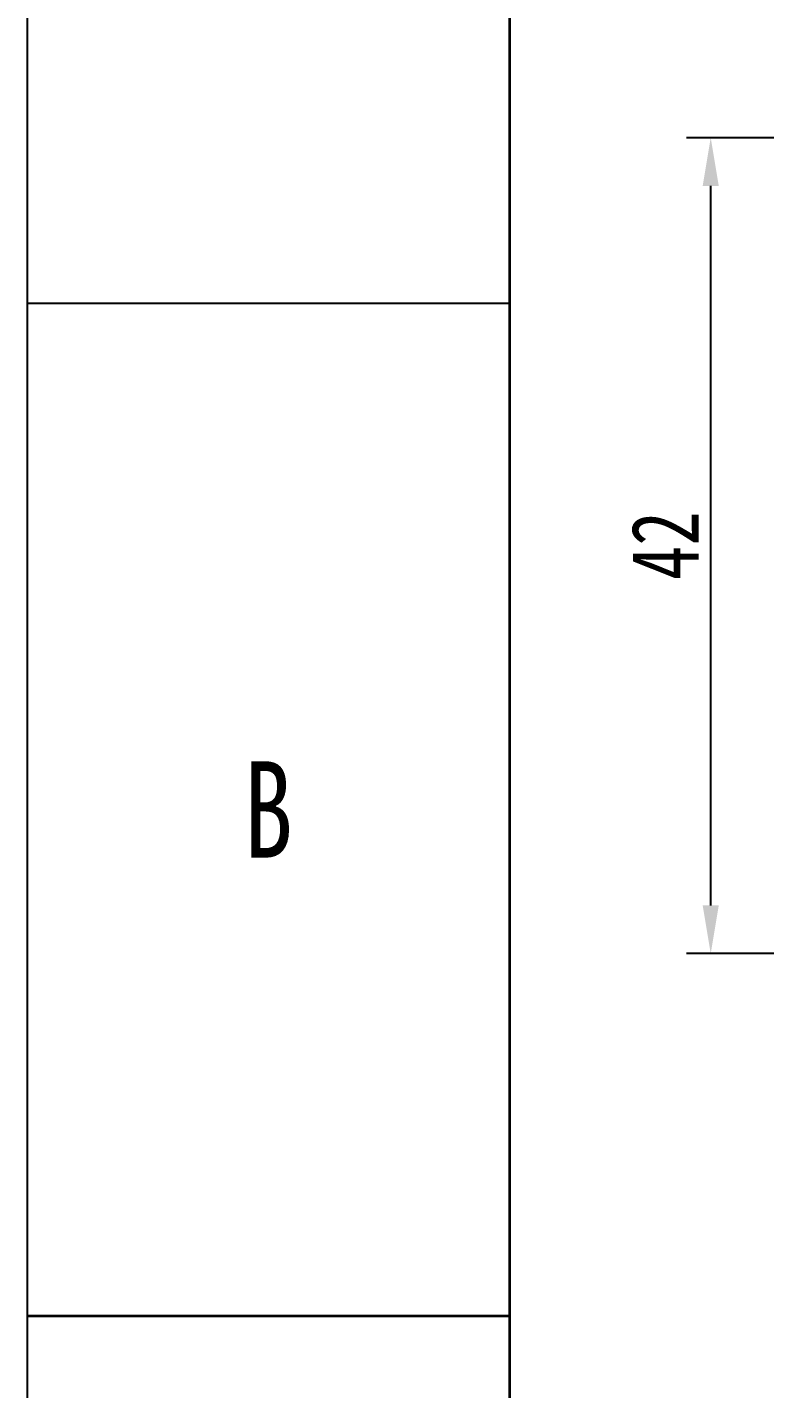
# Model space of a CAD drawing. Header units: inches. Extents: x 0 to 702, y -298 to -87.
# Drawn here: x 0 to 38.2, y -196.7 to -126.1 of the extents above; entities that cross this region are included whole.
import ezdxf

# ---------------------------------------------------------------- set-up
doc = ezdxf.new("R2010")
doc.units = ezdxf.units.IN
doc.layers.add('图框', color=7, linetype='Continuous')
doc.layers.add('尺寸线层', color=3, linetype='Continuous')
doc.styles.add('字高0', font='hyswlongfangsong.ttf')
doc.styles.add('字高5', font='hyswlongfangsong.ttf', dxfattribs={"height": 5})
doc.dimstyles.new('1倍高(字高3.5)', dxfattribs={"dimtxt": 3.5, "dimasz": 2.5, "dimexe": 1.25, "dimexo": 0.625, "dimtad": 1, "dimtoh": 1, "dimdsep": 46, "dimtxsty": '字高0', "dimcen": 2.5, "dimazin": 2, "dimtfac": 1, "dimtmove": 0, "dimatfit": 3, "dimfxl": 1, "dimarcsym": 0})

# ---------------------------------------------------------------- blocks, each defined once
blk = doc.blocks.new('*D15')
at = {"layer": '尺寸线层', "color": 0, "lineweight": -2, "transparency": 16777216}
for p, q in [((56.642, -131.854), (34.18, -131.854)), ((35.43, -171.654), (35.43, -134.354)), ((56.642, -174.154), (34.18, -174.154))]:
    blk.add_line(p, q, dxfattribs=at)
at = {"layer": '尺寸线层', "color": 0, "transparency": 16777216}
for points in [[(35.013, -134.354), (35.847, -134.354), (35.43, -131.854)], [(35.013, -171.654), (35.847, -171.654), (35.43, -174.154)]]:
    blk.add_solid(points, dxfattribs=at)
at = {"layer": '尺寸线层', "color": 0, "transparency": 16777216, "insert": (33.055, -153.004), "char_height": 3.5, "attachment_point": 5, "rotation": 90, "style": '字高0'}
blk.add_mtext('42', dxfattribs=at)

msp = doc.modelspace()

# ---------------------------------------------------------------- linework, layer by layer
at = {"layer": '图框', "color": 0}
for p, q in [((0, -87.931), (0, -297.931)), ((0, -140.431), (25, -140.431))]:
    msp.add_line(p, q, dxfattribs=at)
at = {"layer": '图框', "color": 0, "lineweight": 35}
for p, q in [((25, -92.931), (25, -292.931)), ((0, -192.931), (25, -192.931))]:
    msp.add_line(p, q, dxfattribs=at)

# ---------------------------------------------------------------- texts
at = {"layer": '图框', "color": 0, "insert": (12.5, -166.681), "char_height": 5, "width": 25.00001, "attachment_point": 5, "style": '字高5'}
msp.add_mtext('B', dxfattribs=at)

# ---------------------------------------------------------------- dimensions: what is measured, and where the dimension line sits
at = {"layer": '尺寸线层', "color": 0}
dim = msp.add_aligned_dim(p1=(57.267, -174.154), p2=(57.267, -131.854), distance=21.837, text='42', dimstyle='1倍高(字高3.5)', dxfattribs=at)
dim.commit()
dim.dimension.update_dxf_attribs({"geometry": '*D15', "text_midpoint": (33.055, -153.004)})

doc.saveas('drawing.dxf')
